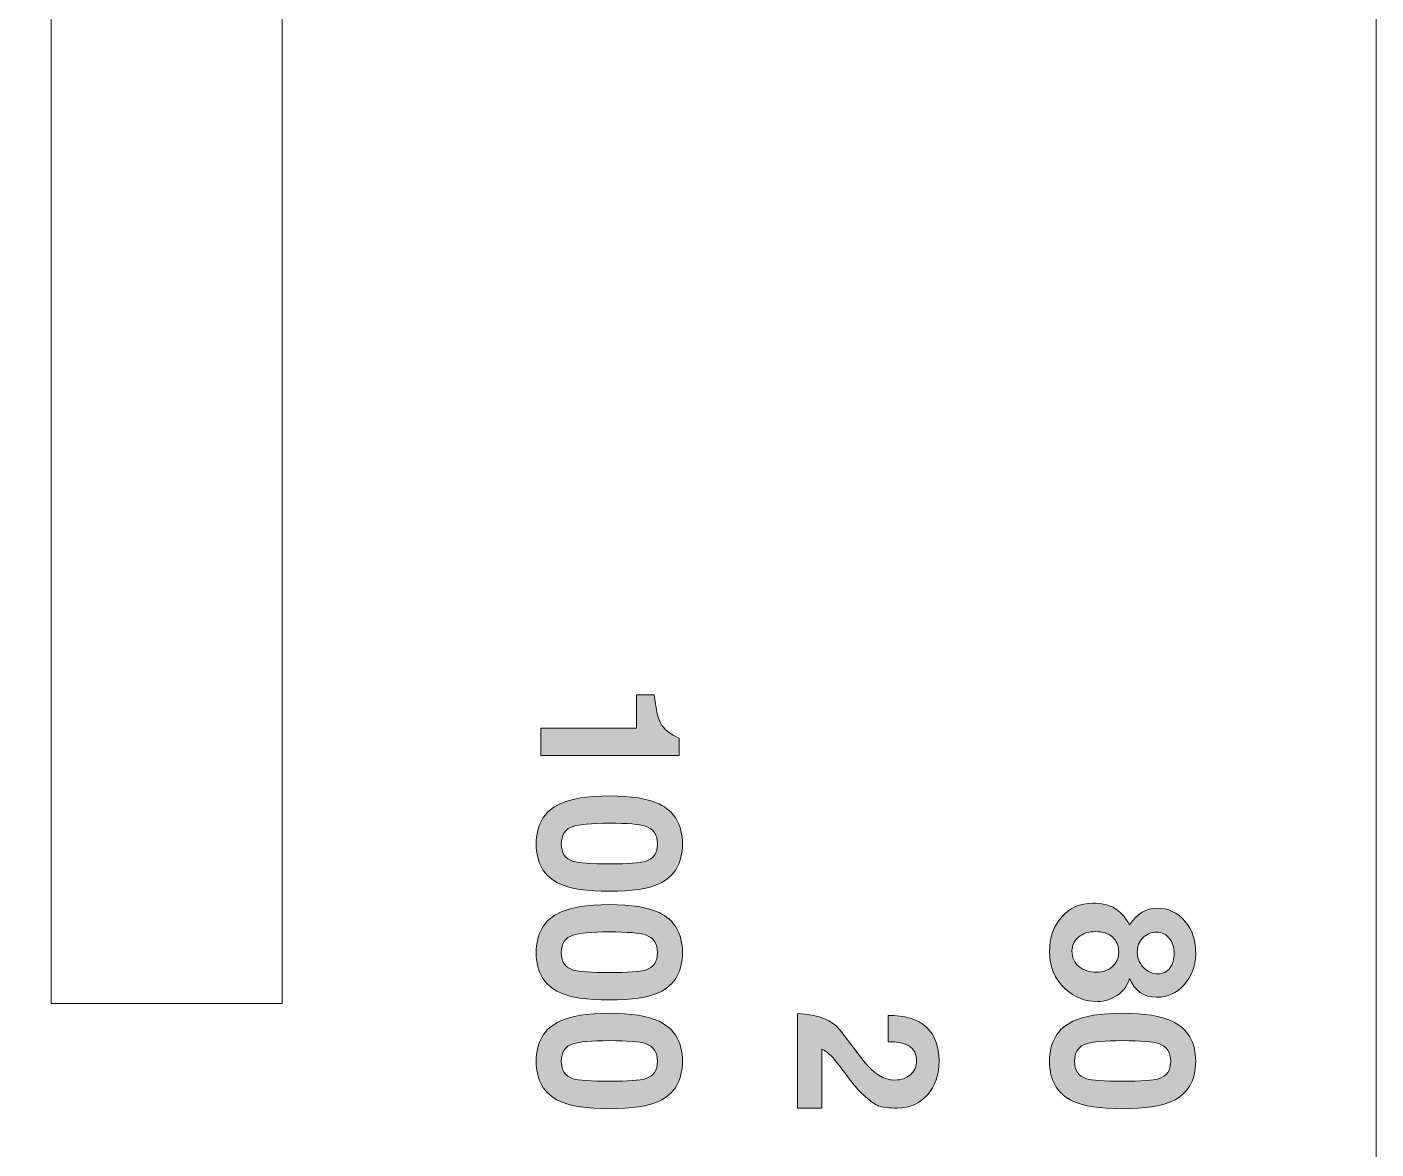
# Model space of a CAD drawing. Header units: inches. Extents: x 0.59 to 9.35, y -3.46 to -0.44.
# Drawn here: x 3.75 to 4.901, y -2.354 to -1.398 of the extents above; entities that cross this region are included whole.
import ezdxf

# ---------------------------------------------------------------- set-up
doc = ezdxf.new("R2010")
doc.units = ezdxf.units.IN
doc.header["$MEASUREMENT"] = 0
doc.layers.add('Layer 1', color=7, linetype='Continuous')

# ---------------------------------------------------------------- blocks, each defined once
blk = doc.blocks.new('block 38')
at = {"layer": 'Layer 1', "true_color": 0xed1f24}
h = blk.add_hatch(color=240, dxfattribs=at)
h.dxf.hatch_style = 2
edge = h.paths.add_edge_path()
edge.add_spline(control_points=[(4.4925, -2.3195), (4.4852, -2.3195), (4.4797, -2.3188), (4.4762, -2.3175), (4.4734, -2.3164), (4.4697, -2.3138), (4.4652, -2.3098), (4.4606, -2.3058), (4.4563, -2.3011), (4.4523, -2.2957), (4.4483, -2.2903), (4.4444, -2.2851), (4.4404, -2.28), (4.4365, -2.2748), (4.4323, -2.2713), (4.428, -2.2693), (4.428, -2.2693), (4.428, -2.3195), (4.428, -2.3195), (4.428, -2.3195), (4.4072, -2.3195), (4.4072, -2.3195), (4.4072, -2.3195), (4.4072, -2.2388), (4.4072, -2.2388), (4.425, -2.2398), (4.4371, -2.2445), (4.4435, -2.2529), (4.4435, -2.2529), (4.4637, -2.2792), (4.4637, -2.2792), (4.4721, -2.2901), (4.481, -2.2956), (4.4903, -2.2956), (4.4957, -2.2956), (4.5001, -2.2941), (4.5036, -2.291), (4.5071, -2.2879), (4.5088, -2.2839), (4.5088, -2.2792), (4.5088, -2.2678), (4.5007, -2.2624), (4.4845, -2.2631), (4.4845, -2.2631), (4.4845, -2.2406), (4.4845, -2.2406), (4.4988, -2.2402), (4.5098, -2.2435), (4.5173, -2.2506), (4.5245, -2.2574), (4.528, -2.2669), (4.528, -2.279), (4.528, -2.291), (4.5247, -2.3007), (4.5181, -2.3082), (4.5115, -2.3157), (4.503, -2.3195), (4.4925, -2.3195)], knot_values=[0, 0, 0, 0, 1, 1, 1, 2, 2, 2, 3, 3, 3, 4, 4, 4, 5, 5, 5, 6, 6, 6, 7, 7, 7, 8, 8, 8, 9, 9, 9, 10, 10, 10, 11, 11, 11, 12, 12, 12, 13, 13, 13, 14, 14, 14, 15, 15, 15, 16, 16, 16, 17, 17, 17, 18, 18, 18, 19, 19, 19, 19], degree=3, periodic=1)
at = {"layer": 'Layer 1', "lineweight": 0}
blk.add_open_spline([(4.4925, -2.3195), (4.4852, -2.3195), (4.4797, -2.3188), (4.4762, -2.3175), (4.4734, -2.3164), (4.4697, -2.3138), (4.4652, -2.3098), (4.4606, -2.3058), (4.4563, -2.3011), (4.4523, -2.2957), (4.4483, -2.2903), (4.4444, -2.2851), (4.4404, -2.28), (4.4365, -2.2748), (4.4323, -2.2713), (4.428, -2.2693), (4.428, -2.2693), (4.428, -2.3195), (4.428, -2.3195), (4.428, -2.3195), (4.4072, -2.3195), (4.4072, -2.3195), (4.4072, -2.3195), (4.4072, -2.2388), (4.4072, -2.2388), (4.425, -2.2398), (4.4371, -2.2445), (4.4435, -2.2529), (4.4435, -2.2529), (4.4637, -2.2792), (4.4637, -2.2792), (4.4721, -2.2901), (4.481, -2.2956), (4.4903, -2.2956), (4.4957, -2.2956), (4.5001, -2.2941), (4.5036, -2.291), (4.5071, -2.2879), (4.5088, -2.2839), (4.5088, -2.2792), (4.5088, -2.2678), (4.5007, -2.2624), (4.4845, -2.2631), (4.4845, -2.2631), (4.4845, -2.2406), (4.4845, -2.2406), (4.4988, -2.2402), (4.5098, -2.2435), (4.5173, -2.2506), (4.5245, -2.2574), (4.528, -2.2669), (4.528, -2.279), (4.528, -2.291), (4.5247, -2.3007), (4.5181, -2.3082), (4.5115, -2.3157), (4.503, -2.3195), (4.4925, -2.3195)], degree=3, knots=[0, 0, 0, 0, 1, 1, 1, 2, 2, 2, 3, 3, 3, 4, 4, 4, 5, 5, 5, 6, 6, 6, 7, 7, 7, 8, 8, 8, 9, 9, 9, 10, 10, 10, 11, 11, 11, 12, 12, 12, 13, 13, 13, 14, 14, 14, 15, 15, 15, 16, 16, 16, 17, 17, 17, 18, 18, 18, 19, 19, 19, 19], dxfattribs=at)
blk = doc.blocks.new('block 40')
at = {"layer": 'Layer 1', "true_color": 0xed1f24}
h = blk.add_hatch(color=240, dxfattribs=at)
h.dxf.hatch_style = 2
edge = h.paths.add_edge_path()
edge.add_spline(control_points=[(4.663, -2.2286), (4.6526, -2.2286), (4.6435, -2.225), (4.6356, -2.2178), (4.6266, -2.2097), (4.6222, -2.1991), (4.6222, -2.186), (4.6222, -2.1741), (4.6256, -2.1642), (4.6326, -2.1565), (4.6395, -2.1487), (4.6484, -2.1448), (4.6592, -2.1448), (4.6663, -2.1448), (4.6722, -2.1461), (4.6768, -2.1486), (4.6819, -2.1514), (4.6865, -2.1562), (4.6905, -2.1631), (4.697, -2.1537), (4.7048, -2.149), (4.7137, -2.149), (4.7233, -2.149), (4.7313, -2.1527), (4.7377, -2.1601), (4.7441, -2.1676), (4.7472, -2.177), (4.7468, -2.1883), (4.7465, -2.1989), (4.7432, -2.2076), (4.7369, -2.2145), (4.7306, -2.2215), (4.7228, -2.225), (4.7133, -2.225), (4.7025, -2.225), (4.6949, -2.2196), (4.6905, -2.209), (4.6888, -2.2147), (4.6854, -2.2195), (4.6802, -2.2231), (4.6751, -2.2268), (4.6693, -2.2286), (4.663, -2.2286)], knot_values=[0, 0, 0, 0, 1, 1, 1, 2, 2, 2, 3, 3, 3, 4, 4, 4, 5, 5, 5, 6, 6, 6, 7, 7, 7, 8, 8, 8, 9, 9, 9, 10, 10, 10, 11, 11, 11, 12, 12, 12, 13, 13, 13, 14, 14, 14, 14], degree=3, periodic=1)
edge = h.paths.add_edge_path()
edge.add_spline(control_points=[(4.6622, -2.2036), (4.6677, -2.2036), (4.6723, -2.202), (4.6758, -2.1988), (4.6794, -2.1956), (4.6812, -2.1915), (4.6812, -2.1865), (4.6812, -2.181), (4.6794, -2.1767), (4.6758, -2.1736), (4.6723, -2.1705), (4.6674, -2.169), (4.6613, -2.169), (4.6554, -2.169), (4.6506, -2.1706), (4.6469, -2.1738), (4.6432, -2.177), (4.6413, -2.1809), (4.6413, -2.1855), (4.6413, -2.1911), (4.6433, -2.1956), (4.6473, -2.1988), (4.6513, -2.202), (4.6563, -2.2036), (4.6622, -2.2036)], knot_values=[0, 0, 0, 0, 1, 1, 1, 2, 2, 2, 3, 3, 3, 4, 4, 4, 5, 5, 5, 6, 6, 6, 7, 7, 7, 8, 8, 8, 8], degree=3, periodic=1)
edge = h.paths.add_edge_path()
edge.add_spline(control_points=[(4.7146, -2.205), (4.7191, -2.205), (4.7225, -2.2033), (4.7249, -2.2001), (4.7273, -2.1969), (4.7285, -2.1926), (4.7285, -2.1873), (4.7285, -2.1824), (4.7271, -2.1782), (4.7242, -2.1747), (4.7214, -2.1712), (4.7179, -2.1695), (4.7137, -2.1695), (4.7089, -2.1695), (4.7049, -2.1711), (4.7017, -2.1743), (4.6986, -2.1775), (4.697, -2.1816), (4.697, -2.1865), (4.697, -2.1915), (4.6987, -2.1958), (4.7022, -2.1995), (4.7057, -2.2031), (4.7099, -2.205), (4.7146, -2.205)], knot_values=[0, 0, 0, 0, 1, 1, 1, 2, 2, 2, 3, 3, 3, 4, 4, 4, 5, 5, 5, 6, 6, 6, 7, 7, 7, 8, 8, 8, 8], degree=3, periodic=1)
h = blk.add_hatch(color=240, dxfattribs=at)
h.dxf.hatch_style = 2
edge = h.paths.add_edge_path()
edge.add_spline(control_points=[(4.6845, -2.32), (4.6655, -2.32), (4.6514, -2.3179), (4.6422, -2.3136), (4.6288, -2.3074), (4.6222, -2.2961), (4.6222, -2.2796), (4.6222, -2.2632), (4.6288, -2.2518), (4.6422, -2.2455), (4.6516, -2.2409), (4.6657, -2.2386), (4.6845, -2.2386), (4.7033, -2.2386), (4.7174, -2.2409), (4.7268, -2.2455), (4.7402, -2.2518), (4.7468, -2.2632), (4.7468, -2.2796), (4.7468, -2.2961), (4.7402, -2.3074), (4.7268, -2.3136), (4.7176, -2.3179), (4.7035, -2.32), (4.6845, -2.32)], knot_values=[0, 0, 0, 0, 1, 1, 1, 2, 2, 2, 3, 3, 3, 4, 4, 4, 5, 5, 5, 6, 6, 6, 7, 7, 7, 8, 8, 8, 8], degree=3, periodic=1)
edge = h.paths.add_edge_path()
edge.add_spline(control_points=[(4.6845, -2.2966), (4.7003, -2.2966), (4.7105, -2.2959), (4.7153, -2.2945), (4.7221, -2.2922), (4.7255, -2.2873), (4.7255, -2.2796), (4.7255, -2.2719), (4.7221, -2.2668), (4.7153, -2.2645), (4.7103, -2.2628), (4.7, -2.262), (4.6845, -2.262), (4.6689, -2.262), (4.6587, -2.2629), (4.6537, -2.2646), (4.6469, -2.2669), (4.6435, -2.2719), (4.6435, -2.2796), (4.6435, -2.2873), (4.6469, -2.2922), (4.6537, -2.2945), (4.6584, -2.2959), (4.6687, -2.2966), (4.6845, -2.2966)], knot_values=[0, 0, 0, 0, 1, 1, 1, 2, 2, 2, 3, 3, 3, 4, 4, 4, 5, 5, 5, 6, 6, 6, 7, 7, 7, 8, 8, 8, 8], degree=3, periodic=1)
at = {"layer": 'Layer 1', "lineweight": 0}
for points, knots in [([(4.663, -2.2286), (4.6526, -2.2286), (4.6435, -2.225), (4.6356, -2.2178), (4.6266, -2.2097), (4.6222, -2.1991), (4.6222, -2.186), (4.6222, -2.1741), (4.6256, -2.1642), (4.6326, -2.1565), (4.6395, -2.1487), (4.6484, -2.1448), (4.6592, -2.1448), (4.6663, -2.1448), (4.6722, -2.1461), (4.6768, -2.1486), (4.6819, -2.1514), (4.6865, -2.1562), (4.6905, -2.1631), (4.697, -2.1537), (4.7048, -2.149), (4.7137, -2.149), (4.7233, -2.149), (4.7313, -2.1527), (4.7377, -2.1601), (4.7441, -2.1676), (4.7472, -2.177), (4.7468, -2.1883), (4.7465, -2.1989), (4.7432, -2.2076), (4.7369, -2.2145), (4.7306, -2.2215), (4.7228, -2.225), (4.7133, -2.225), (4.7025, -2.225), (4.6949, -2.2196), (4.6905, -2.209), (4.6888, -2.2147), (4.6854, -2.2195), (4.6802, -2.2231), (4.6751, -2.2268), (4.6693, -2.2286), (4.663, -2.2286)], [0, 0, 0, 0, 1, 1, 1, 2, 2, 2, 3, 3, 3, 4, 4, 4, 5, 5, 5, 6, 6, 6, 7, 7, 7, 8, 8, 8, 9, 9, 9, 10, 10, 10, 11, 11, 11, 12, 12, 12, 13, 13, 13, 14, 14, 14, 14]), ([(4.6622, -2.2036), (4.6677, -2.2036), (4.6723, -2.202), (4.6758, -2.1988), (4.6794, -2.1956), (4.6812, -2.1915), (4.6812, -2.1865), (4.6812, -2.181), (4.6794, -2.1767), (4.6758, -2.1736), (4.6723, -2.1705), (4.6674, -2.169), (4.6613, -2.169), (4.6554, -2.169), (4.6506, -2.1706), (4.6469, -2.1738), (4.6432, -2.177), (4.6413, -2.1809), (4.6413, -2.1855), (4.6413, -2.1911), (4.6433, -2.1956), (4.6473, -2.1988), (4.6513, -2.202), (4.6563, -2.2036), (4.6622, -2.2036)], [0, 0, 0, 0, 1, 1, 1, 2, 2, 2, 3, 3, 3, 4, 4, 4, 5, 5, 5, 6, 6, 6, 7, 7, 7, 8, 8, 8, 8]), ([(4.7146, -2.205), (4.7191, -2.205), (4.7225, -2.2033), (4.7249, -2.2001), (4.7273, -2.1969), (4.7285, -2.1926), (4.7285, -2.1873), (4.7285, -2.1824), (4.7271, -2.1782), (4.7242, -2.1747), (4.7214, -2.1712), (4.7179, -2.1695), (4.7137, -2.1695), (4.7089, -2.1695), (4.7049, -2.1711), (4.7017, -2.1743), (4.6986, -2.1775), (4.697, -2.1816), (4.697, -2.1865), (4.697, -2.1915), (4.6987, -2.1958), (4.7022, -2.1995), (4.7057, -2.2031), (4.7099, -2.205), (4.7146, -2.205)], [0, 0, 0, 0, 1, 1, 1, 2, 2, 2, 3, 3, 3, 4, 4, 4, 5, 5, 5, 6, 6, 6, 7, 7, 7, 8, 8, 8, 8]), ([(4.6845, -2.32), (4.6655, -2.32), (4.6514, -2.3179), (4.6422, -2.3136), (4.6288, -2.3074), (4.6222, -2.2961), (4.6222, -2.2796), (4.6222, -2.2632), (4.6288, -2.2518), (4.6422, -2.2455), (4.6516, -2.2409), (4.6657, -2.2386), (4.6845, -2.2386), (4.7033, -2.2386), (4.7174, -2.2409), (4.7268, -2.2455), (4.7402, -2.2518), (4.7468, -2.2632), (4.7468, -2.2796), (4.7468, -2.2961), (4.7402, -2.3074), (4.7268, -2.3136), (4.7176, -2.3179), (4.7035, -2.32), (4.6845, -2.32)], [0, 0, 0, 0, 1, 1, 1, 2, 2, 2, 3, 3, 3, 4, 4, 4, 5, 5, 5, 6, 6, 6, 7, 7, 7, 8, 8, 8, 8]), ([(4.6845, -2.2966), (4.7003, -2.2966), (4.7105, -2.2959), (4.7153, -2.2945), (4.7221, -2.2922), (4.7255, -2.2873), (4.7255, -2.2796), (4.7255, -2.2719), (4.7221, -2.2668), (4.7153, -2.2645), (4.7103, -2.2628), (4.7, -2.262), (4.6845, -2.262), (4.6689, -2.262), (4.6587, -2.2629), (4.6537, -2.2646), (4.6469, -2.2669), (4.6435, -2.2719), (4.6435, -2.2796), (4.6435, -2.2873), (4.6469, -2.2922), (4.6537, -2.2945), (4.6584, -2.2959), (4.6687, -2.2966), (4.6845, -2.2966)], [0, 0, 0, 0, 1, 1, 1, 2, 2, 2, 3, 3, 3, 4, 4, 4, 5, 5, 5, 6, 6, 6, 7, 7, 7, 8, 8, 8, 8])]:
    blk.add_open_spline(points, degree=3, knots=knots, dxfattribs=at)
blk = doc.blocks.new('block 43')
at = {"layer": 'Layer 1', "true_color": 0xed1f24}
h = blk.add_hatch(color=240, dxfattribs=at)
h.dxf.hatch_style = 2
edge = h.paths.add_edge_path()
edge.add_spline(control_points=[(4.1884, -2.0188), (4.1884, -2.0188), (4.1884, -1.9955), (4.1884, -1.9955), (4.1884, -1.9955), (4.27, -1.9955), (4.27, -1.9955), (4.27, -1.9955), (4.27, -1.9671), (4.27, -1.9671), (4.27, -1.9671), (4.2852, -1.9671), (4.2852, -1.9671), (4.2863, -1.9783), (4.2881, -1.9863), (4.2905, -1.9911), (4.2935, -1.9967), (4.2989, -2.001), (4.3065, -2.004), (4.3065, -2.004), (4.3065, -2.0188), (4.3065, -2.0188), (4.3065, -2.0188), (4.1884, -2.0188), (4.1884, -2.0188)], knot_values=[0, 0, 0, 0, 1, 1, 1, 2, 2, 2, 3, 3, 3, 4, 4, 4, 5, 5, 5, 6, 6, 6, 7, 7, 7, 8, 8, 8, 8], degree=3, periodic=1)
h = blk.add_hatch(color=240, dxfattribs=at)
h.dxf.hatch_style = 2
edge = h.paths.add_edge_path()
edge.add_spline(control_points=[(4.2469, -2.1346), (4.2279, -2.1346), (4.2138, -2.1325), (4.2045, -2.1283), (4.1912, -2.1221), (4.1845, -2.1107), (4.1845, -2.0943), (4.1845, -2.0778), (4.1912, -2.0665), (4.2045, -2.0601), (4.214, -2.0556), (4.2281, -2.0533), (4.2469, -2.0533), (4.2657, -2.0533), (4.2798, -2.0556), (4.2892, -2.0601), (4.3025, -2.0665), (4.3092, -2.0778), (4.3092, -2.0943), (4.3092, -2.1107), (4.3025, -2.1221), (4.2892, -2.1283), (4.28, -2.1325), (4.2659, -2.1346), (4.2469, -2.1346)], knot_values=[0, 0, 0, 0, 1, 1, 1, 2, 2, 2, 3, 3, 3, 4, 4, 4, 5, 5, 5, 6, 6, 6, 7, 7, 7, 8, 8, 8, 8], degree=3, periodic=1)
edge = h.paths.add_edge_path()
edge.add_spline(control_points=[(4.2469, -2.1113), (4.2626, -2.1113), (4.2729, -2.1106), (4.2777, -2.1091), (4.2845, -2.1069), (4.2879, -2.102), (4.2879, -2.0943), (4.2879, -2.0865), (4.2845, -2.0815), (4.2777, -2.0791), (4.2727, -2.0775), (4.2624, -2.0766), (4.2469, -2.0766), (4.2313, -2.0766), (4.221, -2.0775), (4.216, -2.0793), (4.2093, -2.0815), (4.2059, -2.0865), (4.2059, -2.0943), (4.2059, -2.102), (4.2093, -2.1069), (4.216, -2.1091), (4.2208, -2.1106), (4.2311, -2.1113), (4.2469, -2.1113)], knot_values=[0, 0, 0, 0, 1, 1, 1, 2, 2, 2, 3, 3, 3, 4, 4, 4, 5, 5, 5, 6, 6, 6, 7, 7, 7, 8, 8, 8, 8], degree=3, periodic=1)
h = blk.add_hatch(color=240, dxfattribs=at)
h.dxf.hatch_style = 2
edge = h.paths.add_edge_path()
edge.add_spline(control_points=[(4.2469, -2.2273), (4.2279, -2.2273), (4.2138, -2.2252), (4.2045, -2.221), (4.1912, -2.2147), (4.1845, -2.2034), (4.1845, -2.187), (4.1845, -2.1705), (4.1912, -2.1591), (4.2045, -2.1528), (4.214, -2.1482), (4.2281, -2.146), (4.2469, -2.146), (4.2657, -2.146), (4.2798, -2.1482), (4.2892, -2.1528), (4.3025, -2.1591), (4.3092, -2.1705), (4.3092, -2.187), (4.3092, -2.2034), (4.3025, -2.2147), (4.2892, -2.221), (4.28, -2.2252), (4.2659, -2.2273), (4.2469, -2.2273)], knot_values=[0, 0, 0, 0, 1, 1, 1, 2, 2, 2, 3, 3, 3, 4, 4, 4, 5, 5, 5, 6, 6, 6, 7, 7, 7, 8, 8, 8, 8], degree=3, periodic=1)
edge = h.paths.add_edge_path()
edge.add_spline(control_points=[(4.2469, -2.204), (4.2626, -2.204), (4.2729, -2.2032), (4.2777, -2.2018), (4.2845, -2.1996), (4.2879, -2.1946), (4.2879, -2.187), (4.2879, -2.1792), (4.2845, -2.1741), (4.2777, -2.1718), (4.2727, -2.1701), (4.2624, -2.1693), (4.2469, -2.1693), (4.2313, -2.1693), (4.221, -2.1702), (4.216, -2.172), (4.2093, -2.1742), (4.2059, -2.1792), (4.2059, -2.187), (4.2059, -2.1946), (4.2093, -2.1996), (4.216, -2.2018), (4.2208, -2.2032), (4.2311, -2.204), (4.2469, -2.204)], knot_values=[0, 0, 0, 0, 1, 1, 1, 2, 2, 2, 3, 3, 3, 4, 4, 4, 5, 5, 5, 6, 6, 6, 7, 7, 7, 8, 8, 8, 8], degree=3, periodic=1)
h = blk.add_hatch(color=240, dxfattribs=at)
h.dxf.hatch_style = 2
edge = h.paths.add_edge_path()
edge.add_spline(control_points=[(4.2469, -2.32), (4.2279, -2.32), (4.2138, -2.3179), (4.2045, -2.3136), (4.1912, -2.3074), (4.1845, -2.2961), (4.1845, -2.2796), (4.1845, -2.2632), (4.1912, -2.2518), (4.2045, -2.2455), (4.214, -2.2409), (4.2281, -2.2386), (4.2469, -2.2386), (4.2657, -2.2386), (4.2798, -2.2409), (4.2892, -2.2455), (4.3025, -2.2518), (4.3092, -2.2632), (4.3092, -2.2796), (4.3092, -2.2961), (4.3025, -2.3074), (4.2892, -2.3136), (4.28, -2.3179), (4.2659, -2.32), (4.2469, -2.32)], knot_values=[0, 0, 0, 0, 1, 1, 1, 2, 2, 2, 3, 3, 3, 4, 4, 4, 5, 5, 5, 6, 6, 6, 7, 7, 7, 8, 8, 8, 8], degree=3, periodic=1)
edge = h.paths.add_edge_path()
edge.add_spline(control_points=[(4.2469, -2.2966), (4.2626, -2.2966), (4.2729, -2.2959), (4.2777, -2.2945), (4.2845, -2.2922), (4.2879, -2.2873), (4.2879, -2.2796), (4.2879, -2.2719), (4.2845, -2.2668), (4.2777, -2.2645), (4.2727, -2.2628), (4.2624, -2.262), (4.2469, -2.262), (4.2313, -2.262), (4.221, -2.2629), (4.216, -2.2646), (4.2093, -2.2669), (4.2059, -2.2719), (4.2059, -2.2796), (4.2059, -2.2873), (4.2093, -2.2922), (4.216, -2.2945), (4.2208, -2.2959), (4.2311, -2.2966), (4.2469, -2.2966)], knot_values=[0, 0, 0, 0, 1, 1, 1, 2, 2, 2, 3, 3, 3, 4, 4, 4, 5, 5, 5, 6, 6, 6, 7, 7, 7, 8, 8, 8, 8], degree=3, periodic=1)
at = {"layer": 'Layer 1', "lineweight": 0}
for points in [[(4.1884, -2.0188), (4.1884, -2.0188), (4.1884, -1.9955), (4.1884, -1.9955), (4.1884, -1.9955), (4.27, -1.9955), (4.27, -1.9955), (4.27, -1.9955), (4.27, -1.9671), (4.27, -1.9671), (4.27, -1.9671), (4.2852, -1.9671), (4.2852, -1.9671), (4.2863, -1.9783), (4.2881, -1.9863), (4.2905, -1.9911), (4.2935, -1.9967), (4.2989, -2.001), (4.3065, -2.004), (4.3065, -2.004), (4.3065, -2.0188), (4.3065, -2.0188), (4.3065, -2.0188), (4.1884, -2.0188), (4.1884, -2.0188)], [(4.2469, -2.1346), (4.2279, -2.1346), (4.2138, -2.1325), (4.2045, -2.1283), (4.1912, -2.1221), (4.1845, -2.1107), (4.1845, -2.0943), (4.1845, -2.0778), (4.1912, -2.0665), (4.2045, -2.0601), (4.214, -2.0556), (4.2281, -2.0533), (4.2469, -2.0533), (4.2657, -2.0533), (4.2798, -2.0556), (4.2892, -2.0601), (4.3025, -2.0665), (4.3092, -2.0778), (4.3092, -2.0943), (4.3092, -2.1107), (4.3025, -2.1221), (4.2892, -2.1283), (4.28, -2.1325), (4.2659, -2.1346), (4.2469, -2.1346)], [(4.2469, -2.1113), (4.2626, -2.1113), (4.2729, -2.1106), (4.2777, -2.1091), (4.2845, -2.1069), (4.2879, -2.102), (4.2879, -2.0943), (4.2879, -2.0865), (4.2845, -2.0815), (4.2777, -2.0791), (4.2727, -2.0775), (4.2624, -2.0766), (4.2469, -2.0766), (4.2313, -2.0766), (4.221, -2.0775), (4.216, -2.0793), (4.2093, -2.0815), (4.2059, -2.0865), (4.2059, -2.0943), (4.2059, -2.102), (4.2093, -2.1069), (4.216, -2.1091), (4.2208, -2.1106), (4.2311, -2.1113), (4.2469, -2.1113)], [(4.2469, -2.2273), (4.2279, -2.2273), (4.2138, -2.2252), (4.2045, -2.221), (4.1912, -2.2147), (4.1845, -2.2034), (4.1845, -2.187), (4.1845, -2.1705), (4.1912, -2.1591), (4.2045, -2.1528), (4.214, -2.1482), (4.2281, -2.146), (4.2469, -2.146), (4.2657, -2.146), (4.2798, -2.1482), (4.2892, -2.1528), (4.3025, -2.1591), (4.3092, -2.1705), (4.3092, -2.187), (4.3092, -2.2034), (4.3025, -2.2147), (4.2892, -2.221), (4.28, -2.2252), (4.2659, -2.2273), (4.2469, -2.2273)], [(4.2469, -2.204), (4.2626, -2.204), (4.2729, -2.2032), (4.2777, -2.2018), (4.2845, -2.1996), (4.2879, -2.1946), (4.2879, -2.187), (4.2879, -2.1792), (4.2845, -2.1741), (4.2777, -2.1718), (4.2727, -2.1701), (4.2624, -2.1693), (4.2469, -2.1693), (4.2313, -2.1693), (4.221, -2.1702), (4.216, -2.172), (4.2093, -2.1742), (4.2059, -2.1792), (4.2059, -2.187), (4.2059, -2.1946), (4.2093, -2.1996), (4.216, -2.2018), (4.2208, -2.2032), (4.2311, -2.204), (4.2469, -2.204)], [(4.2469, -2.32), (4.2279, -2.32), (4.2138, -2.3179), (4.2045, -2.3136), (4.1912, -2.3074), (4.1845, -2.2961), (4.1845, -2.2796), (4.1845, -2.2632), (4.1912, -2.2518), (4.2045, -2.2455), (4.214, -2.2409), (4.2281, -2.2386), (4.2469, -2.2386), (4.2657, -2.2386), (4.2798, -2.2409), (4.2892, -2.2455), (4.3025, -2.2518), (4.3092, -2.2632), (4.3092, -2.2796), (4.3092, -2.2961), (4.3025, -2.3074), (4.2892, -2.3136), (4.28, -2.3179), (4.2659, -2.32), (4.2469, -2.32)], [(4.2469, -2.2966), (4.2626, -2.2966), (4.2729, -2.2959), (4.2777, -2.2945), (4.2845, -2.2922), (4.2879, -2.2873), (4.2879, -2.2796), (4.2879, -2.2719), (4.2845, -2.2668), (4.2777, -2.2645), (4.2727, -2.2628), (4.2624, -2.262), (4.2469, -2.262), (4.2313, -2.262), (4.221, -2.2629), (4.216, -2.2646), (4.2093, -2.2669), (4.2059, -2.2719), (4.2059, -2.2796), (4.2059, -2.2873), (4.2093, -2.2922), (4.216, -2.2945), (4.2208, -2.2959), (4.2311, -2.2966), (4.2469, -2.2966)]]:
    blk.add_open_spline(points, degree=3, knots=[0, 0, 0, 0, 1, 1, 1, 2, 2, 2, 3, 3, 3, 4, 4, 4, 5, 5, 5, 6, 6, 6, 7, 7, 7, 8, 8, 8, 8], dxfattribs=at)
blk = doc.blocks.new('block 37')
at = {"layer": 'Layer 1'}
for name in ['block 43', 'block 40', 'block 38']:
    blk.add_blockref(name, (0, 0), dxfattribs=at)
blk = doc.blocks.new('block 25')
at = {"layer": 'Layer 1', "color": 7, "lineweight": 5, "true_color": 0xffffff}
for points in [[(3.7709, -2.2303), (3.7709, -0.441), (2.8381, -0.441), (2.8381, -3.4496), (3.4568, -3.4496), (3.6631, -3.4496), (4.0756, -3.4496), (4.283, -3.4496), (4.9006, -3.4496), (4.9006, -0.441), (3.9678, -0.441), (3.9678, -2.2303)], [(3.9678, -2.2303), (3.7709, -2.2303)]]:
    blk.add_lwpolyline(points, dxfattribs=at)
at = {"layer": 'Layer 1'}
blk.add_blockref('block 37', (0, 0), dxfattribs=at)

msp = doc.modelspace()

# ---------------------------------------------------------------- block references
at = {"layer": 'Layer 1'}
msp.add_blockref('block 25', (0, 0), dxfattribs=at)

doc.saveas('drawing.dxf')
